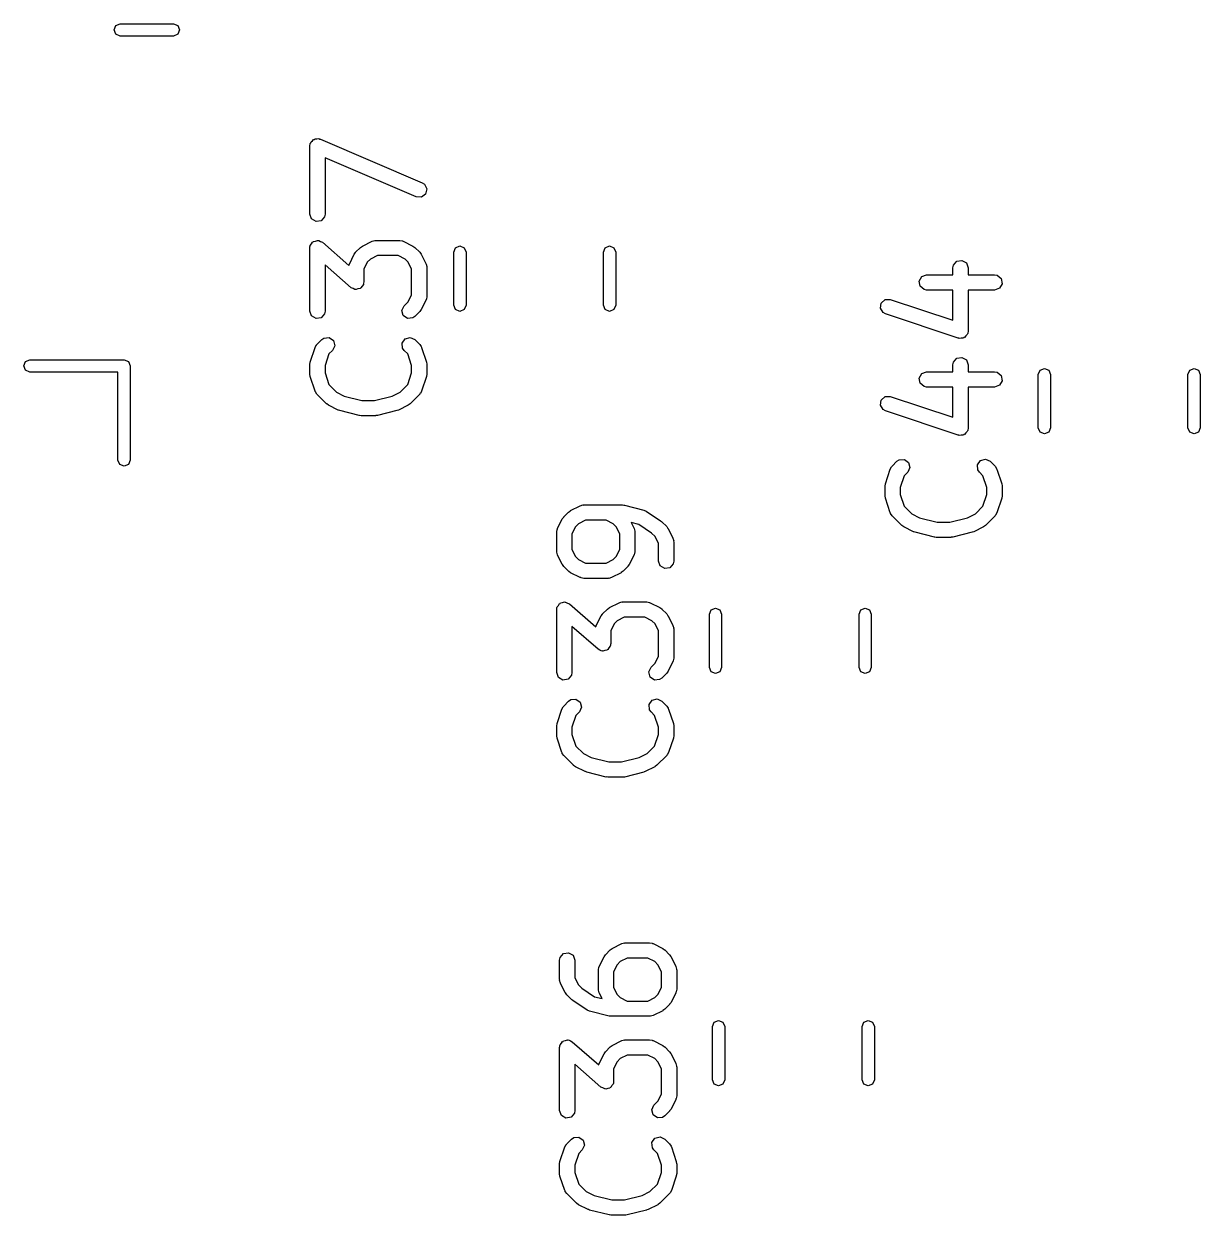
# Model space of a CAD drawing. Extents: x 44 to 148, y -85 to -25.
# Drawn here: x 99.12 to 110.68, y -72.76 to -61.06 of the extents above; entities that cross this region are included whole.
import ezdxf

# ---------------------------------------------------------------- set-up
doc = ezdxf.new("R2010")
doc.units = 0
doc.layers.add('BLACK', color=7, linetype='CONTINUOUS')

msp = doc.modelspace()

# ---------------------------------------------------------------- linework, layer by layer
at = {"layer": 'BLACK', "linetype": 'CONTINUOUS'}
for p, q in [((100.008748, -61.124151), (100.026322, -61.081725)), ((100.026322, -61.166577), (100.008748, -61.124151)), ((100.026322, -61.081725), (100.068748, -61.064151)), ((100.068748, -61.184151), (100.026322, -61.166577)), ((100.068748, -61.064151), (100.591252, -61.064151)), ((100.591252, -61.064151), (100.633678, -61.081725)), ((100.633678, -61.166577), (100.591252, -61.184151)), ((100.633678, -61.081725), (100.651252, -61.124151)), ((100.651252, -61.124151), (100.633678, -61.166577)), ((100.591252, -61.184151), (100.068748, -61.184151)), ((101.940036, -62.233037), (101.94206, -62.22441)), ((101.94206, -62.22441), (101.956071, -62.213927)), ((101.956071, -62.213927), (101.967319, -62.200524)), ((101.967319, -62.200524), (101.976045, -62.198985)), ((101.976045, -62.198985), (101.98314, -62.193678)), ((101.98314, -62.193678), (102.000608, -62.194654)), ((102.000608, -62.194654), (102.017843, -62.191615)), ((102.017843, -62.191615), (102.025517, -62.196045)), ((102.025517, -62.196045), (102.034363, -62.19654)), ((102.034363, -62.19654), (103.034363, -62.625111)), ((101.929819, -62.265476), (101.934342, -62.239824)), ((101.929819, -62.932142), (101.929819, -62.265476)), ((101.934342, -62.239824), (101.940036, -62.233037)), ((102.975275, -62.762983), (102.079819, -62.379216)), ((102.079819, -62.379216), (102.079819, -62.932142)), ((103.034363, -62.625111), (103.056159, -62.639373)), ((103.056159, -62.639373), (103.079291, -62.685165)), ((103.079291, -62.685165), (103.067577, -62.735113)), ((103.026498, -62.765845), (102.975275, -62.762983)), ((103.067577, -62.735113), (103.026498, -62.765845)), ((101.947366, -62.980351), (101.929819, -62.932142)), ((102.079819, -62.932142), (102.075296, -62.957794)), ((101.991795, -63.006003), (101.947366, -62.980351)), ((102.042319, -62.997094), (101.991795, -63.006003)), ((102.075296, -62.957794), (102.042319, -62.997094)), ((101.929819, -63.265476), (101.931777, -63.254367)), ((101.929819, -63.884523), (101.929819, -63.265476)), ((101.931244, -63.250926), (101.932853, -63.248267)), ((101.931777, -63.254367), (101.931244, -63.250926)), ((101.932853, -63.248267), (101.934342, -63.239824)), ((101.934342, -63.239824), (101.947338, -63.224335)), ((101.947338, -63.224335), (101.957809, -63.207037)), ((101.957809, -63.207037), (101.963473, -63.205107)), ((101.963473, -63.205107), (101.967319, -63.200524)), ((101.967319, -63.200524), (101.987231, -63.197012)), ((101.987231, -63.197012), (102.006371, -63.190492)), ((102.006371, -63.190492), (102.011949, -63.192654)), ((102.011949, -63.192654), (102.017843, -63.191615)), ((102.017843, -63.191615), (102.035355, -63.201726)), ((102.035355, -63.201726), (102.054207, -63.209033)), ((102.054207, -63.209033), (102.314196, -63.436523)), ((102.380357, -63.307681), (102.427976, -63.260062)), ((102.427976, -63.260062), (102.446342, -63.247202)), ((102.446342, -63.247202), (102.447468, -63.246013)), ((102.447468, -63.246013), (102.542706, -63.198394)), ((102.542706, -63.198394), (102.567672, -63.190968)), ((102.567672, -63.190968), (102.572033, -63.192009)), ((102.572033, -63.192009), (102.576247, -63.190476)), ((102.576247, -63.190476), (102.814342, -63.190476)), ((102.814342, -63.190476), (102.839994, -63.194999)), ((102.839994, -63.194999), (102.843429, -63.197881)), ((102.843429, -63.197881), (102.847883, -63.198394)), ((102.847883, -63.198394), (102.943121, -63.246013)), ((102.943121, -63.246013), (102.961129, -63.259369)), ((102.961129, -63.259369), (102.962612, -63.260061)), ((102.962612, -63.260061), (103.010232, -63.30768)), ((103.345, -63.304748), (103.362574, -63.262322)), ((103.362574, -63.262322), (103.405, -63.244748)), ((103.405, -63.244748), (103.447426, -63.262322)), ((103.447426, -63.262322), (103.465, -63.304748)), ((104.815, -63.304748), (104.832574, -63.262322)), ((104.832574, -63.262322), (104.875, -63.244748)), ((104.875, -63.244748), (104.917426, -63.262322)), ((104.917426, -63.262322), (104.935, -63.304748)), ((102.318689, -63.422411), (102.366308, -63.327173)), ((102.366308, -63.327173), (102.379666, -63.309162)), ((102.379666, -63.309162), (102.380357, -63.307681)), ((102.525436, -63.374734), (102.495029, -63.405141)), ((102.593952, -63.340476), (102.525436, -63.374734)), ((102.796637, -63.340476), (102.593952, -63.340476)), ((102.865153, -63.374734), (102.796637, -63.340476)), ((102.895561, -63.405141), (102.865153, -63.374734)), ((103.010232, -63.30768), (103.023094, -63.326048)), ((103.023094, -63.326048), (103.024282, -63.327173)), ((103.024282, -63.327173), (103.071901, -63.422411)), ((103.345, -63.827252), (103.345, -63.304748)), ((103.465, -63.304748), (103.465, -63.827252)), ((104.815, -63.827252), (104.815, -63.304748)), ((104.935, -63.304748), (104.935, -63.827252)), ((108.251408, -63.434824), (108.284385, -63.395524)), ((108.284385, -63.395524), (108.334909, -63.386615)), ((108.334909, -63.386615), (108.379338, -63.412267)), ((102.336383, -63.655252), (102.079819, -63.430758)), ((102.079819, -63.430758), (102.079819, -63.884523)), ((102.314196, -63.436523), (102.315294, -63.4303)), ((102.315294, -63.4303), (102.318176, -63.426864)), ((102.318176, -63.426864), (102.318689, -63.422411)), ((102.495029, -63.405141), (102.460771, -63.473657)), ((102.460771, -63.473657), (102.460771, -63.598809)), ((102.929819, -63.473657), (102.895561, -63.405141)), ((102.929819, -63.723961), (102.929819, -63.473657)), ((103.071901, -63.422411), (103.079327, -63.447377)), ((103.079327, -63.447377), (103.078285, -63.451738)), ((103.078285, -63.451738), (103.079819, -63.455952)), ((103.079819, -63.455952), (103.079819, -63.741666)), ((108.246885, -63.460476), (108.251408, -63.434824)), ((108.246885, -63.528333), (108.246885, -63.460476)), ((108.379338, -63.412267), (108.396885, -63.460476)), ((108.396885, -63.460476), (108.396885, -63.528333)), ((102.456248, -63.624461), (102.443251, -63.639949)), ((102.457736, -63.616017), (102.456248, -63.624461)), ((102.459346, -63.613359), (102.457736, -63.616017)), ((102.460771, -63.598809), (102.458812, -63.609917)), ((102.458812, -63.609917), (102.459346, -63.613359)), ((107.914691, -63.590309), (107.940343, -63.54588)), ((107.9236, -63.640833), (107.914691, -63.590309)), ((107.940343, -63.54588), (107.988552, -63.528333)), ((107.988552, -63.528333), (108.246885, -63.528333)), ((108.396885, -63.528333), (108.655219, -63.528333)), ((108.655219, -63.528333), (108.680871, -63.532856)), ((108.680871, -63.532856), (108.720171, -63.565833)), ((108.72908, -63.616357), (108.703428, -63.660786)), ((108.720171, -63.565833), (108.72908, -63.616357)), ((102.355234, -63.662558), (102.336383, -63.655252)), ((102.372747, -63.67267), (102.355234, -63.662558)), ((102.37864, -63.67163), (102.372747, -63.67267)), ((102.384219, -63.673793), (102.37864, -63.67163)), ((102.403358, -63.667272), (102.384219, -63.673793)), ((102.423271, -63.663761), (102.403358, -63.667272)), ((102.427116, -63.659177), (102.423271, -63.663761)), ((102.432781, -63.657248), (102.427116, -63.659177)), ((102.443251, -63.639949), (102.432781, -63.657248)), ((102.895561, -63.792476), (102.929819, -63.723961)), ((103.079819, -63.741666), (103.075296, -63.767318)), ((107.9629, -63.67381), (107.9236, -63.640833)), ((107.988552, -63.678333), (107.9629, -63.67381)), ((108.246885, -63.678333), (107.988552, -63.678333)), ((108.246885, -63.975466), (108.246885, -63.678333)), ((108.655219, -63.678333), (108.396885, -63.678333)), ((108.396885, -63.678333), (108.396885, -64.079523)), ((108.703428, -63.660786), (108.655219, -63.678333)), ((102.834866, -63.877986), (102.856548, -63.831489)), ((102.856548, -63.831489), (102.895561, -63.792476)), ((103.071901, -63.775207), (103.024282, -63.870445)), ((103.072413, -63.770753), (103.071901, -63.775207)), ((103.075296, -63.767318), (103.072413, -63.770753)), ((103.362574, -63.869678), (103.345, -63.827252)), ((103.465, -63.827252), (103.447426, -63.869678)), ((104.832574, -63.869678), (104.815, -63.827252)), ((104.935, -63.827252), (104.917426, -63.869678)), ((107.534123, -63.856464), (107.541648, -63.805715)), ((107.560978, -63.900176), (107.534123, -63.856464)), ((107.541648, -63.805715), (107.580033, -63.771678)), ((107.580033, -63.771678), (107.631317, -63.770277)), ((107.631317, -63.770277), (108.246885, -63.975466)), ((101.947366, -63.932732), (101.929819, -63.884523)), ((101.991795, -63.958384), (101.947366, -63.932732)), ((102.042319, -63.949475), (101.991795, -63.958384)), ((102.075296, -63.910175), (102.042319, -63.949475)), ((102.079819, -63.884523), (102.075296, -63.910175)), ((102.848143, -63.927541), (102.834866, -63.877986)), ((102.890168, -63.956967), (102.848143, -63.927541)), ((102.941275, -63.952497), (102.890168, -63.956967)), ((102.962612, -63.937557), (102.941275, -63.952497)), ((103.010232, -63.889938), (102.962612, -63.937557)), ((103.010922, -63.888456), (103.010232, -63.889938)), ((103.024282, -63.870445), (103.010922, -63.888456)), ((103.405, -63.887252), (103.362574, -63.869678)), ((103.447426, -63.869678), (103.405, -63.887252)), ((104.875, -63.887252), (104.832574, -63.869678)), ((104.917426, -63.869678), (104.875, -63.887252)), ((107.583883, -63.912579), (107.560978, -63.900176)), ((108.298167, -64.150674), (107.583883, -63.912579)), ((108.396885, -64.079523), (108.392362, -64.105175)), ((101.981287, -64.241759), (101.993689, -64.218854)), ((101.993689, -64.218854), (101.99751, -64.216506)), ((101.99751, -64.216506), (101.999405, -64.212443)), ((101.999405, -64.212443), (102.047024, -64.164824)), ((102.047024, -64.164824), (102.068361, -64.149884)), ((102.068361, -64.149884), (102.119468, -64.145413)), ((102.119468, -64.145413), (102.161494, -64.174839)), ((102.161494, -64.174839), (102.174771, -64.224394)), ((102.837135, -64.198446), (102.866561, -64.15642)), ((102.841607, -64.249554), (102.837135, -64.198446)), ((102.866561, -64.15642), (102.916116, -64.143143)), ((102.916116, -64.143143), (102.962612, -64.164823)), ((102.962612, -64.164823), (103.010232, -64.212442)), ((103.010232, -64.212442), (103.025173, -64.233779)), ((108.303896, -64.150517), (108.298167, -64.150674)), ((108.308861, -64.153384), (108.303896, -64.150517)), ((108.329007, -64.149831), (108.308861, -64.153384)), ((108.349451, -64.149273), (108.329007, -64.149831)), ((108.353739, -64.14547), (108.349451, -64.149273)), ((108.359385, -64.144475), (108.353739, -64.14547)), ((108.372534, -64.128804), (108.359385, -64.144475)), ((108.387837, -64.115235), (108.372534, -64.128804)), ((108.388677, -64.109565), (108.387837, -64.115235)), ((108.392362, -64.105175), (108.388677, -64.109565)), ((101.933668, -64.384616), (101.981287, -64.241759)), ((102.11799, -64.305989), (102.079819, -64.420503)), ((102.15309, -64.27089), (102.11799, -64.305989)), ((102.174771, -64.224394), (102.15309, -64.27089)), ((102.856548, -64.270891), (102.841607, -64.249554)), ((102.891648, -64.30599), (102.856548, -64.270891)), ((102.929819, -64.420503), (102.891648, -64.30599)), ((103.025173, -64.233779), (103.025563, -64.238247)), ((103.025563, -64.238247), (103.028351, -64.241759)), ((103.028351, -64.241759), (103.07597, -64.384615)), ((99.121, -64.423151), (99.138574, -64.380725)), ((99.138574, -64.465577), (99.121, -64.423151)), ((99.138574, -64.380725), (99.181, -64.363151)), ((99.181, -64.363151), (100.106, -64.363151)), ((100.106, -64.363151), (100.148426, -64.380725)), ((100.148426, -64.380725), (100.166, -64.423151)), ((100.166, -64.423151), (100.166, -65.348151)), ((101.929819, -64.408333), (101.933712, -64.38625)), ((101.929819, -64.503571), (101.929819, -64.408333)), ((101.933712, -64.38625), (101.933668, -64.384616)), ((102.079819, -64.420503), (102.079819, -64.4914)), ((102.929819, -64.491401), (102.929819, -64.420503)), ((103.07597, -64.384615), (103.079259, -64.406795)), ((103.079259, -64.406795), (103.079819, -64.408333)), ((103.079819, -64.408333), (103.079819, -64.503571)), ((108.246885, -64.412857), (108.251408, -64.387205)), ((108.246885, -64.480714), (108.246885, -64.412857)), ((108.251408, -64.387205), (108.284385, -64.347905)), ((108.284385, -64.347905), (108.334909, -64.338996)), ((108.334909, -64.338996), (108.379338, -64.364648)), ((108.379338, -64.364648), (108.396885, -64.412857)), ((108.396885, -64.412857), (108.396885, -64.480714)), ((109.102974, -64.466322), (109.1454, -64.448748)), ((109.1454, -64.448748), (109.187826, -64.466322)), ((110.572974, -64.466322), (110.6154, -64.448748)), ((110.6154, -64.448748), (110.657826, -64.466322)), ((99.181, -64.483151), (99.138574, -64.465577)), ((100.046, -64.483151), (99.181, -64.483151)), ((100.046, -65.348151), (100.046, -64.483151)), ((101.930379, -64.505109), (101.929819, -64.503571)), ((101.933668, -64.527288), (101.930379, -64.505109)), ((101.981287, -64.670145), (101.933668, -64.527288)), ((102.079819, -64.4914), (102.11799, -64.605914)), ((102.891648, -64.605913), (102.929819, -64.491401)), ((103.07597, -64.527289), (103.028351, -64.670145)), ((103.079819, -64.503571), (103.075925, -64.525653)), ((103.075925, -64.525653), (103.07597, -64.527289)), ((107.914691, -64.54269), (107.940343, -64.498261)), ((107.9236, -64.593214), (107.914691, -64.54269)), ((107.940343, -64.498261), (107.988552, -64.480714)), ((107.988552, -64.480714), (108.246885, -64.480714)), ((108.396885, -64.480714), (108.655219, -64.480714)), ((108.655219, -64.480714), (108.680871, -64.485237)), ((108.680871, -64.485237), (108.720171, -64.518214)), ((108.72908, -64.568738), (108.703428, -64.613167)), ((108.720171, -64.518214), (108.72908, -64.568738)), ((109.0854, -64.508748), (109.102974, -64.466322)), ((109.0854, -65.031252), (109.0854, -64.508748)), ((109.187826, -64.466322), (109.2054, -64.508748)), ((109.2054, -64.508748), (109.2054, -65.031252)), ((110.5554, -64.508748), (110.572974, -64.466322)), ((110.5554, -65.031252), (110.5554, -64.508748)), ((110.657826, -64.466322), (110.6754, -64.508748)), ((110.6754, -64.508748), (110.6754, -65.031252)), ((101.984074, -64.673657), (101.981287, -64.670145)), ((101.984465, -64.678124), (101.984074, -64.673657)), ((101.999405, -64.699461), (101.984465, -64.678124)), ((102.11799, -64.605914), (102.192103, -64.680027)), ((102.192103, -64.680027), (102.26909, -64.71852)), ((102.740547, -64.71852), (102.817534, -64.680026)), ((102.817534, -64.680026), (102.891648, -64.605913)), ((103.028351, -64.670145), (103.015948, -64.69305)), ((107.9629, -64.626191), (107.9236, -64.593214)), ((107.988552, -64.630714), (107.9629, -64.626191)), ((108.246885, -64.630714), (107.988552, -64.630714)), ((108.246885, -64.927847), (108.246885, -64.630714)), ((108.655219, -64.630714), (108.396885, -64.630714)), ((108.396885, -64.630714), (108.396885, -65.031904)), ((108.703428, -64.613167), (108.655219, -64.630714)), ((102.094643, -64.794699), (101.999405, -64.699461)), ((102.096124, -64.795389), (102.094643, -64.794699)), ((102.114135, -64.808748), (102.096124, -64.795389)), ((102.26909, -64.71852), (102.442624, -64.761904)), ((102.442624, -64.761904), (102.567013, -64.761904)), ((102.567013, -64.761904), (102.740547, -64.71852)), ((102.914994, -64.794699), (102.896625, -64.807561)), ((103.010233, -64.699461), (102.914994, -64.794699)), ((103.012128, -64.695396), (103.010233, -64.699461)), ((103.015948, -64.69305), (103.012128, -64.695396)), ((107.534123, -64.808845), (107.541648, -64.758096)), ((107.541648, -64.758096), (107.580033, -64.724059)), ((107.580033, -64.724059), (107.631317, -64.722658)), ((107.631317, -64.722658), (108.246885, -64.927847)), ((102.209373, -64.856367), (102.114135, -64.808748)), ((102.212901, -64.856773), (102.209373, -64.856367)), ((102.224724, -64.862046), (102.212901, -64.856773)), ((102.4152, -64.909665), (102.224724, -64.862046)), ((102.418648, -64.909304), (102.4152, -64.909665)), ((102.43339, -64.911904), (102.418648, -64.909304)), ((102.576247, -64.911904), (102.43339, -64.911904)), ((102.579504, -64.910718), (102.576247, -64.911904)), ((102.594437, -64.909665), (102.579504, -64.910718)), ((102.784913, -64.862046), (102.594437, -64.909665)), ((102.787857, -64.860057), (102.784913, -64.862046)), ((102.800264, -64.856367), (102.787857, -64.860057)), ((102.895502, -64.808748), (102.800264, -64.856367)), ((102.896625, -64.807561), (102.895502, -64.808748)), ((107.560978, -64.852557), (107.534123, -64.808845)), ((107.583883, -64.86496), (107.560978, -64.852557)), ((108.298167, -65.103055), (107.583883, -64.86496)), ((108.396885, -65.031904), (108.392362, -65.057556)), ((109.102974, -65.073678), (109.0854, -65.031252)), ((109.2054, -65.031252), (109.187826, -65.073678)), ((110.572974, -65.073678), (110.5554, -65.031252)), ((110.6754, -65.031252), (110.657826, -65.073678)), ((108.303896, -65.102898), (108.298167, -65.103055)), ((108.308861, -65.105765), (108.303896, -65.102898)), ((108.329007, -65.102212), (108.308861, -65.105765)), ((108.349451, -65.101654), (108.329007, -65.102212)), ((108.353739, -65.097851), (108.349451, -65.101654)), ((108.359385, -65.096856), (108.353739, -65.097851)), ((108.372534, -65.081185), (108.359385, -65.096856)), ((108.387837, -65.067616), (108.372534, -65.081185)), ((108.388677, -65.061946), (108.387837, -65.067616)), ((108.392362, -65.057556), (108.388677, -65.061946)), ((109.1454, -65.091252), (109.102974, -65.073678)), ((109.187826, -65.073678), (109.1454, -65.091252)), ((110.6154, -65.091252), (110.572974, -65.073678)), ((110.657826, -65.073678), (110.6154, -65.091252)), ((100.063574, -65.390577), (100.046, -65.348151)), ((100.166, -65.348151), (100.148426, -65.390577)), ((107.649805, -65.407443), (107.697424, -65.359824)), ((107.697424, -65.359824), (107.718761, -65.344884)), ((107.718761, -65.344884), (107.769868, -65.340413)), ((107.769868, -65.340413), (107.811894, -65.369839)), ((107.811894, -65.369839), (107.825171, -65.419394)), ((108.487535, -65.393446), (108.516961, -65.35142)), ((108.516961, -65.35142), (108.566516, -65.338143)), ((108.566516, -65.338143), (108.613012, -65.359823)), ((108.613012, -65.359823), (108.660632, -65.407442)), ((100.106, -65.408151), (100.063574, -65.390577)), ((100.148426, -65.390577), (100.106, -65.408151)), ((107.584068, -65.579616), (107.631687, -65.436759)), ((107.631687, -65.436759), (107.644089, -65.413854)), ((107.644089, -65.413854), (107.64791, -65.411506)), ((107.64791, -65.411506), (107.649805, -65.407443)), ((107.76839, -65.500989), (107.730219, -65.615503)), ((107.80349, -65.46589), (107.76839, -65.500989)), ((107.825171, -65.419394), (107.80349, -65.46589)), ((108.492007, -65.444554), (108.487535, -65.393446)), ((108.506948, -65.465891), (108.492007, -65.444554)), ((108.542048, -65.50099), (108.506948, -65.465891)), ((108.580219, -65.615503), (108.542048, -65.50099)), ((108.660632, -65.407442), (108.675573, -65.428779)), ((108.675573, -65.428779), (108.675963, -65.433247)), ((108.675963, -65.433247), (108.678751, -65.436759)), ((108.678751, -65.436759), (108.72637, -65.579615)), ((107.580219, -65.603333), (107.584112, -65.58125)), ((107.580219, -65.698571), (107.580219, -65.603333)), ((107.584112, -65.58125), (107.584068, -65.579616)), ((107.730219, -65.615503), (107.730219, -65.6864)), ((108.580219, -65.686401), (108.580219, -65.615503)), ((108.72637, -65.579615), (108.729659, -65.601795)), ((108.729659, -65.601795), (108.730219, -65.603333)), ((108.730219, -65.603333), (108.730219, -65.698571)), ((107.580779, -65.700109), (107.580219, -65.698571)), ((107.584068, -65.722288), (107.580779, -65.700109)), ((107.631687, -65.865145), (107.584068, -65.722288)), ((107.730219, -65.6864), (107.76839, -65.800914)), ((108.542048, -65.800913), (108.580219, -65.686401)), ((108.72637, -65.722289), (108.678751, -65.865145)), ((108.730219, -65.698571), (108.726325, -65.720653)), ((108.726325, -65.720653), (108.72637, -65.722289)), ((104.472024, -65.857681), (104.49039, -65.844821)), ((104.49039, -65.844821), (104.491516, -65.843632)), ((104.491516, -65.843632), (104.586754, -65.796013)), ((104.586754, -65.796013), (104.61172, -65.788587)), ((104.61172, -65.788587), (104.616081, -65.789628)), ((104.616081, -65.789628), (104.620295, -65.788095)), ((104.620295, -65.788095), (105.001247, -65.788095)), ((105.001247, -65.788095), (105.015988, -65.790694)), ((105.015988, -65.790694), (105.019437, -65.790334)), ((105.019437, -65.790334), (105.209913, -65.837953)), ((105.209913, -65.837953), (105.232904, -65.848207)), ((105.232904, -65.848207), (105.233326, -65.84831)), ((105.233326, -65.84831), (105.376183, -65.943548)), ((107.76839, -65.800914), (107.842503, -65.875027)), ((108.467934, -65.875026), (108.542048, -65.800913)), ((104.362737, -66.02003), (104.410356, -65.924792)), ((104.410356, -65.924792), (104.423714, -65.906781)), ((104.423714, -65.906781), (104.424405, -65.9053)), ((104.424405, -65.9053), (104.472024, -65.857681)), ((104.569484, -65.972353), (104.539077, -66.00276)), ((104.638, -65.938095), (104.569484, -65.972353)), ((104.840685, -65.938095), (104.638, -65.938095)), ((104.909201, -65.972353), (104.840685, -65.938095)), ((104.939608, -66.00276), (104.909201, -65.972353)), ((105.160929, -65.980324), (105.086833, -65.9618)), ((105.086833, -65.9618), (105.115948, -66.02003)), ((105.376183, -65.943548), (105.384446, -65.951441)), ((105.384446, -65.951441), (105.387612, -65.952918)), ((105.387612, -65.952918), (105.435232, -66.000537)), ((107.634474, -65.868657), (107.631687, -65.865145)), ((107.634865, -65.873124), (107.634474, -65.868657)), ((107.649805, -65.894461), (107.634865, -65.873124)), ((107.745043, -65.989699), (107.649805, -65.894461)), ((107.842503, -65.875027), (107.91949, -65.91352)), ((107.91949, -65.91352), (108.093024, -65.956904)), ((108.093024, -65.956904), (108.217413, -65.956904)), ((108.217413, -65.956904), (108.390947, -65.91352)), ((108.390947, -65.91352), (108.467934, -65.875026)), ((108.660633, -65.894461), (108.565394, -65.989699)), ((108.662528, -65.890396), (108.660633, -65.894461)), ((108.666348, -65.88805), (108.662528, -65.890396)), ((108.678751, -65.865145), (108.666348, -65.88805)), ((104.354819, -66.053571), (104.359342, -66.027919)), ((104.354819, -66.244047), (104.354819, -66.053571)), ((104.359342, -66.027919), (104.362224, -66.024483)), ((104.362224, -66.024483), (104.362737, -66.02003)), ((104.539077, -66.00276), (104.504819, -66.071276)), ((104.504819, -66.071276), (104.504819, -66.226342)), ((104.973866, -66.071276), (104.939608, -66.00276)), ((104.973866, -66.226342), (104.973866, -66.071276)), ((105.115948, -66.02003), (105.123374, -66.044996)), ((105.123374, -66.044996), (105.122332, -66.049357)), ((105.122332, -66.049357), (105.123866, -66.053571)), ((105.123866, -66.053571), (105.123866, -66.244047)), ((105.286798, -66.064236), (105.160929, -65.980324)), ((105.320561, -66.097998), (105.286798, -66.064236)), ((105.435232, -66.000537), (105.448094, -66.018905)), ((105.448094, -66.018905), (105.449282, -66.02003)), ((105.449282, -66.02003), (105.496901, -66.115268)), ((107.746524, -65.990389), (107.745043, -65.989699)), ((107.764535, -66.003748), (107.746524, -65.990389)), ((107.859773, -66.051367), (107.764535, -66.003748)), ((107.863301, -66.051773), (107.859773, -66.051367)), ((107.875124, -66.057046), (107.863301, -66.051773)), ((108.0656, -66.104665), (107.875124, -66.057046)), ((108.435313, -66.057046), (108.244837, -66.104665)), ((108.438257, -66.055057), (108.435313, -66.057046)), ((108.450664, -66.051367), (108.438257, -66.055057)), ((108.545902, -66.003748), (108.450664, -66.051367)), ((108.547025, -66.002561), (108.545902, -66.003748)), ((108.565394, -65.989699), (108.547025, -66.002561)), ((105.354819, -66.166514), (105.320561, -66.097998)), ((105.354819, -66.339285), (105.354819, -66.166514)), ((105.496901, -66.115268), (105.504327, -66.140234)), ((105.504327, -66.140234), (105.503285, -66.144595)), ((105.503285, -66.144595), (105.504819, -66.148809)), ((105.504819, -66.148809), (105.504819, -66.339285)), ((108.069048, -66.104304), (108.0656, -66.104665)), ((108.08379, -66.106904), (108.069048, -66.104304)), ((108.226647, -66.106904), (108.08379, -66.106904)), ((108.229904, -66.105718), (108.226647, -66.106904)), ((108.244837, -66.104665), (108.229904, -66.105718)), ((104.356352, -66.24826), (104.354819, -66.244047)), ((104.355311, -66.252621), (104.356352, -66.24826)), ((104.362737, -66.277588), (104.355311, -66.252621)), ((104.410356, -66.372826), (104.362737, -66.277588)), ((104.504819, -66.226342), (104.539077, -66.294858)), ((104.539077, -66.294858), (104.569484, -66.325265)), ((104.909201, -66.325265), (104.939608, -66.294858)), ((104.939608, -66.294858), (104.973866, -66.226342)), ((105.115948, -66.277588), (105.068329, -66.372826)), ((105.11646, -66.273134), (105.115948, -66.277588)), ((105.119343, -66.269699), (105.11646, -66.273134)), ((105.123866, -66.244047), (105.119343, -66.269699)), ((104.411545, -66.373951), (104.410356, -66.372826)), ((104.424405, -66.392318), (104.411545, -66.373951)), ((104.472024, -66.439937), (104.424405, -66.392318)), ((104.473505, -66.440628), (104.472024, -66.439937)), ((104.491516, -66.453986), (104.473505, -66.440628)), ((104.569484, -66.325265), (104.638, -66.359523)), ((104.638, -66.359523), (104.840685, -66.359523)), ((104.840685, -66.359523), (104.909201, -66.325265)), ((105.006661, -66.439937), (104.988294, -66.452796)), ((105.05428, -66.392318), (105.006661, -66.439937)), ((105.054971, -66.390836), (105.05428, -66.392318)), ((105.068329, -66.372826), (105.054971, -66.390836)), ((105.372366, -66.387494), (105.354819, -66.339285)), ((105.416795, -66.413146), (105.372366, -66.387494)), ((105.467319, -66.404237), (105.416795, -66.413146)), ((105.500296, -66.364937), (105.467319, -66.404237)), ((105.504819, -66.339285), (105.500296, -66.364937)), ((104.586754, -66.501605), (104.491516, -66.453986)), ((104.591207, -66.502117), (104.586754, -66.501605)), ((104.594643, -66.505), (104.591207, -66.502117)), ((104.620295, -66.509523), (104.594643, -66.505)), ((104.85839, -66.509523), (104.620295, -66.509523)), ((104.862603, -66.507989), (104.85839, -66.509523)), ((104.866964, -66.509031), (104.862603, -66.507989)), ((104.891931, -66.501605), (104.866964, -66.509031)), ((104.987169, -66.453986), (104.891931, -66.501605)), ((104.988294, -66.452796), (104.987169, -66.453986)), ((104.357853, -66.798267), (104.359342, -66.789824)), ((104.359342, -66.789824), (104.372338, -66.774335)), ((104.372338, -66.774335), (104.382809, -66.757037)), ((104.382809, -66.757037), (104.388473, -66.755107)), ((104.388473, -66.755107), (104.392319, -66.750524)), ((104.392319, -66.750524), (104.412231, -66.747012)), ((104.412231, -66.747012), (104.431371, -66.740492)), ((104.431371, -66.740492), (104.436949, -66.742654)), ((104.436949, -66.742654), (104.442843, -66.741615)), ((104.442843, -66.741615), (104.460355, -66.751726)), ((104.460355, -66.751726), (104.479207, -66.759033)), ((104.479207, -66.759033), (104.739196, -66.986523)), ((104.872468, -66.796013), (104.967706, -66.748394)), ((104.967706, -66.748394), (104.992672, -66.740968)), ((104.992672, -66.740968), (104.997033, -66.742009)), ((104.997033, -66.742009), (105.001247, -66.740476)), ((105.001247, -66.740476), (105.239342, -66.740476)), ((105.239342, -66.740476), (105.264994, -66.744999)), ((105.264994, -66.744999), (105.268429, -66.747881)), ((105.268429, -66.747881), (105.272883, -66.748394)), ((105.272883, -66.748394), (105.368121, -66.796013)), ((104.354819, -66.815476), (104.356777, -66.804367)), ((104.354819, -67.434523), (104.354819, -66.815476)), ((104.356244, -66.800926), (104.357853, -66.798267)), ((104.356777, -66.804367), (104.356244, -66.800926)), ((104.743689, -66.972411), (104.791308, -66.877173)), ((104.791308, -66.877173), (104.804666, -66.859162)), ((104.804666, -66.859162), (104.805357, -66.857681)), ((104.805357, -66.857681), (104.852976, -66.810062)), ((104.852976, -66.810062), (104.871342, -66.797202)), ((104.871342, -66.797202), (104.872468, -66.796013)), ((105.018952, -66.890476), (104.950436, -66.924734)), ((105.221637, -66.890476), (105.018952, -66.890476)), ((105.290153, -66.924734), (105.221637, -66.890476)), ((105.368121, -66.796013), (105.386129, -66.809369)), ((105.386129, -66.809369), (105.387612, -66.810061)), ((105.387612, -66.810061), (105.435232, -66.85768)), ((105.435232, -66.85768), (105.448094, -66.876048)), ((105.448094, -66.876048), (105.449282, -66.877173)), ((105.449282, -66.877173), (105.496901, -66.972411)), ((105.855, -66.860748), (105.872574, -66.818322)), ((105.855, -67.383252), (105.855, -66.860748)), ((105.872574, -66.818322), (105.915, -66.800748)), ((105.915, -66.800748), (105.957426, -66.818322)), ((105.957426, -66.818322), (105.975, -66.860748)), ((105.975, -66.860748), (105.975, -67.383252)), ((107.325, -66.860748), (107.342574, -66.818322)), ((107.325, -67.383252), (107.325, -66.860748)), ((107.342574, -66.818322), (107.385, -66.800748)), ((107.385, -66.800748), (107.427426, -66.818322)), ((107.427426, -66.818322), (107.445, -66.860748)), ((107.445, -66.860748), (107.445, -67.383252)), ((104.761383, -67.205252), (104.504819, -66.980758)), ((104.504819, -66.980758), (104.504819, -67.434523)), ((104.739196, -66.986523), (104.740294, -66.9803)), ((104.740294, -66.9803), (104.743176, -66.976864)), ((104.743176, -66.976864), (104.743689, -66.972411)), ((104.920029, -66.955141), (104.885771, -67.023657)), ((104.885771, -67.023657), (104.885771, -67.148809)), ((104.950436, -66.924734), (104.920029, -66.955141)), ((105.320561, -66.955141), (105.290153, -66.924734)), ((105.354819, -67.023657), (105.320561, -66.955141)), ((105.354819, -67.273961), (105.354819, -67.023657)), ((105.496901, -66.972411), (105.504327, -66.997377)), ((105.504327, -66.997377), (105.503285, -67.001738)), ((105.503285, -67.001738), (105.504819, -67.005952)), ((105.504819, -67.005952), (105.504819, -67.291666)), ((104.780234, -67.212558), (104.761383, -67.205252)), ((104.797747, -67.22267), (104.780234, -67.212558)), ((104.80364, -67.22163), (104.797747, -67.22267)), ((104.809219, -67.223793), (104.80364, -67.22163)), ((104.828358, -67.217272), (104.809219, -67.223793)), ((104.848271, -67.213761), (104.828358, -67.217272)), ((104.852116, -67.209177), (104.848271, -67.213761)), ((104.857781, -67.207248), (104.852116, -67.209177)), ((104.868251, -67.189949), (104.857781, -67.207248)), ((104.881248, -67.174461), (104.868251, -67.189949)), ((104.882736, -67.166017), (104.881248, -67.174461)), ((104.884346, -67.163359), (104.882736, -67.166017)), ((104.885771, -67.148809), (104.883812, -67.159917)), ((104.883812, -67.159917), (104.884346, -67.163359)), ((105.281548, -67.381489), (105.320561, -67.342476)), ((105.320561, -67.342476), (105.354819, -67.273961)), ((105.496901, -67.325207), (105.449282, -67.420445)), ((105.497413, -67.320753), (105.496901, -67.325207)), ((105.500296, -67.317318), (105.497413, -67.320753)), ((105.504819, -67.291666), (105.500296, -67.317318)), ((104.372366, -67.482732), (104.354819, -67.434523)), ((104.416795, -67.508384), (104.372366, -67.482732)), ((104.500296, -67.460175), (104.467319, -67.499475)), ((104.504819, -67.434523), (104.500296, -67.460175)), ((105.259866, -67.427986), (105.281548, -67.381489)), ((105.273143, -67.477541), (105.259866, -67.427986)), ((105.315168, -67.506967), (105.273143, -67.477541)), ((105.387612, -67.487557), (105.366275, -67.502497)), ((105.435232, -67.439938), (105.387612, -67.487557)), ((105.435922, -67.438456), (105.435232, -67.439938)), ((105.449282, -67.420445), (105.435922, -67.438456)), ((105.872574, -67.425678), (105.855, -67.383252)), ((105.915, -67.443252), (105.872574, -67.425678)), ((105.957426, -67.425678), (105.915, -67.443252)), ((105.975, -67.383252), (105.957426, -67.425678)), ((107.342574, -67.425678), (107.325, -67.383252)), ((107.385, -67.443252), (107.342574, -67.425678)), ((107.427426, -67.425678), (107.385, -67.443252)), ((107.445, -67.383252), (107.427426, -67.425678)), ((104.467319, -67.499475), (104.416795, -67.508384)), ((105.366275, -67.502497), (105.315168, -67.506967)), ((104.424405, -67.762443), (104.472024, -67.714824)), ((104.472024, -67.714824), (104.493361, -67.699884)), ((104.493361, -67.699884), (104.544468, -67.695413)), ((104.544468, -67.695413), (104.586494, -67.724839)), ((104.586494, -67.724839), (104.599771, -67.774394)), ((105.262135, -67.748446), (105.291561, -67.70642)), ((105.291561, -67.70642), (105.341116, -67.693143)), ((105.341116, -67.693143), (105.387612, -67.714823)), ((105.387612, -67.714823), (105.435232, -67.762442)), ((104.358668, -67.934616), (104.406287, -67.791759)), ((104.406287, -67.791759), (104.418689, -67.768854)), ((104.418689, -67.768854), (104.42251, -67.766506)), ((104.42251, -67.766506), (104.424405, -67.762443)), ((104.57809, -67.82089), (104.54299, -67.855989)), ((104.599771, -67.774394), (104.57809, -67.82089)), ((105.266607, -67.799554), (105.262135, -67.748446)), ((105.281548, -67.820891), (105.266607, -67.799554)), ((105.316648, -67.85599), (105.281548, -67.820891)), ((105.435232, -67.762442), (105.450173, -67.783779)), ((105.450173, -67.783779), (105.450563, -67.788247)), ((105.450563, -67.788247), (105.453351, -67.791759)), ((105.453351, -67.791759), (105.50097, -67.934615)), ((104.354819, -67.958333), (104.358712, -67.93625)), ((104.354819, -68.053571), (104.354819, -67.958333)), ((104.358712, -67.93625), (104.358668, -67.934616)), ((104.54299, -67.855989), (104.504819, -67.970503)), ((105.354819, -67.970503), (105.316648, -67.85599)), ((105.50097, -67.934615), (105.504259, -67.956795)), ((105.504259, -67.956795), (105.504819, -67.958333)), ((105.504819, -67.958333), (105.504819, -68.053571)), ((104.355379, -68.055109), (104.354819, -68.053571)), ((104.358668, -68.077288), (104.355379, -68.055109)), ((104.406287, -68.220145), (104.358668, -68.077288)), ((104.504819, -67.970503), (104.504819, -68.0414)), ((104.504819, -68.0414), (104.54299, -68.155914)), ((105.316648, -68.155913), (105.354819, -68.041401)), ((105.354819, -68.041401), (105.354819, -67.970503)), ((105.50097, -68.077289), (105.453351, -68.220145)), ((105.504819, -68.053571), (105.500925, -68.075653)), ((105.500925, -68.075653), (105.50097, -68.077289)), ((104.54299, -68.155914), (104.617103, -68.230027)), ((105.242534, -68.230026), (105.316648, -68.155913)), ((104.409074, -68.223657), (104.406287, -68.220145)), ((104.409465, -68.228124), (104.409074, -68.223657)), ((104.424405, -68.249461), (104.409465, -68.228124)), ((104.519643, -68.344699), (104.424405, -68.249461)), ((104.617103, -68.230027), (104.69409, -68.26852)), ((104.69409, -68.26852), (104.867624, -68.311904)), ((104.867624, -68.311904), (104.992013, -68.311904)), ((104.992013, -68.311904), (105.165547, -68.26852)), ((105.165547, -68.26852), (105.242534, -68.230026)), ((105.435233, -68.249461), (105.339994, -68.344699)), ((105.437128, -68.245396), (105.435233, -68.249461)), ((105.440948, -68.24305), (105.437128, -68.245396)), ((105.453351, -68.220145), (105.440948, -68.24305)), ((104.521124, -68.345389), (104.519643, -68.344699)), ((104.539135, -68.358748), (104.521124, -68.345389)), ((104.634373, -68.406367), (104.539135, -68.358748)), ((104.637901, -68.406773), (104.634373, -68.406367)), ((104.649724, -68.412046), (104.637901, -68.406773)), ((104.8402, -68.459665), (104.649724, -68.412046)), ((105.209913, -68.412046), (105.019437, -68.459665)), ((105.212857, -68.410057), (105.209913, -68.412046)), ((105.225264, -68.406367), (105.212857, -68.410057)), ((105.320502, -68.358748), (105.225264, -68.406367)), ((105.321625, -68.357561), (105.320502, -68.358748)), ((105.339994, -68.344699), (105.321625, -68.357561)), ((104.843648, -68.459304), (104.8402, -68.459665)), ((104.85839, -68.461904), (104.843648, -68.459304)), ((105.001247, -68.461904), (104.85839, -68.461904)), ((105.004504, -68.460718), (105.001247, -68.461904)), ((105.019437, -68.459665), (105.004504, -68.460718)), ((104.420919, -70.193181), (104.471443, -70.184272)), ((104.471443, -70.184272), (104.515872, -70.209924)), ((104.833957, -70.2051), (104.881576, -70.157481)), ((104.881576, -70.157481), (104.899942, -70.144621)), ((104.899942, -70.144621), (104.901068, -70.143432)), ((104.901068, -70.143432), (104.996306, -70.095813)), ((104.996306, -70.095813), (105.021272, -70.088387)), ((105.021272, -70.088387), (105.025633, -70.089428)), ((105.025633, -70.089428), (105.029847, -70.087895)), ((105.029847, -70.087895), (105.267942, -70.087895)), ((105.267942, -70.087895), (105.293594, -70.092418)), ((105.293594, -70.092418), (105.297029, -70.0953)), ((105.297029, -70.0953), (105.301483, -70.095813)), ((105.301483, -70.095813), (105.396721, -70.143432)), ((105.396721, -70.143432), (105.414729, -70.156788)), ((105.414729, -70.156788), (105.416212, -70.15748)), ((105.416212, -70.15748), (105.463832, -70.205099)), ((104.383419, -70.258133), (104.387942, -70.232481)), ((104.383419, -70.448609), (104.383419, -70.258133)), ((104.387942, -70.232481), (104.420919, -70.193181)), ((104.515872, -70.209924), (104.533419, -70.258133)), ((104.533419, -70.258133), (104.533419, -70.430904)), ((104.772289, -70.31983), (104.819908, -70.224592)), ((104.819908, -70.224592), (104.833266, -70.206581)), ((104.833266, -70.206581), (104.833957, -70.2051)), ((104.979036, -70.272153), (104.948629, -70.30256)), ((105.047552, -70.237895), (104.979036, -70.272153)), ((105.250237, -70.237895), (105.047552, -70.237895)), ((105.318753, -70.272153), (105.250237, -70.237895)), ((105.349161, -70.30256), (105.318753, -70.272153)), ((105.463832, -70.205099), (105.476694, -70.223467)), ((105.476694, -70.223467), (105.477882, -70.224592)), ((105.477882, -70.224592), (105.525501, -70.31983)), ((104.764371, -70.353371), (104.768894, -70.327719)), ((104.764371, -70.543847), (104.764371, -70.353371)), ((104.768894, -70.327719), (104.771776, -70.324283)), ((104.771776, -70.324283), (104.772289, -70.31983)), ((104.948629, -70.30256), (104.914371, -70.371076)), ((104.914371, -70.371076), (104.914371, -70.526142)), ((105.383419, -70.371076), (105.349161, -70.30256)), ((105.383419, -70.526142), (105.383419, -70.371076)), ((105.525501, -70.31983), (105.532927, -70.344796)), ((105.532927, -70.344796), (105.531885, -70.349157)), ((105.531885, -70.349157), (105.533419, -70.353371)), ((105.533419, -70.353371), (105.533419, -70.543847)), ((104.384952, -70.452822), (104.383419, -70.448609)), ((104.383911, -70.457183), (104.384952, -70.452822)), ((104.391337, -70.48215), (104.383911, -70.457183)), ((104.438956, -70.577388), (104.391337, -70.48215)), ((104.533419, -70.430904), (104.567677, -70.49942)), ((104.567677, -70.49942), (104.601437, -70.53318)), ((104.601437, -70.53318), (104.727308, -70.617094)), ((104.914371, -70.526142), (104.948629, -70.594658)), ((105.349161, -70.594657), (105.383419, -70.526142)), ((104.440145, -70.578513), (104.438956, -70.577388)), ((104.453005, -70.59688), (104.440145, -70.578513)), ((104.500624, -70.644499), (104.453005, -70.59688)), ((104.50379, -70.645975), (104.500624, -70.644499)), ((104.512054, -70.65387), (104.50379, -70.645975)), ((104.727308, -70.617094), (104.801404, -70.635618)), ((104.765904, -70.54806), (104.764371, -70.543847)), ((104.764863, -70.552421), (104.765904, -70.54806)), ((104.772289, -70.577388), (104.764863, -70.552421)), ((104.801404, -70.635618), (104.772289, -70.577388)), ((104.948629, -70.594658), (104.979036, -70.625065)), ((104.979036, -70.625065), (105.047552, -70.659323)), ((105.250237, -70.659323), (105.318753, -70.625064)), ((105.318753, -70.625064), (105.349161, -70.594657)), ((105.525501, -70.577388), (105.477882, -70.672626)), ((105.526013, -70.572934), (105.525501, -70.577388)), ((105.528896, -70.569499), (105.526013, -70.572934)), ((105.533419, -70.543847), (105.528896, -70.569499)), ((104.654912, -70.749108), (104.512054, -70.65387)), ((104.655331, -70.74921), (104.654912, -70.749108)), ((104.678324, -70.759465), (104.655331, -70.74921)), ((104.8688, -70.807084), (104.678324, -70.759465)), ((105.047552, -70.659323), (105.250237, -70.659323)), ((105.396721, -70.753786), (105.301483, -70.801405)), ((105.397846, -70.752597), (105.396721, -70.753786)), ((105.416212, -70.739738), (105.397846, -70.752597)), ((105.463832, -70.692119), (105.416212, -70.739738)), ((105.464522, -70.690637), (105.463832, -70.692119)), ((105.477882, -70.672626), (105.464522, -70.690637)), ((104.872248, -70.806723), (104.8688, -70.807084)), ((104.88699, -70.809323), (104.872248, -70.806723)), ((105.267942, -70.809323), (104.88699, -70.809323)), ((105.272155, -70.807789), (105.267942, -70.809323)), ((105.276516, -70.808831), (105.272155, -70.807789)), ((105.301483, -70.801405), (105.276516, -70.808831)), ((105.885, -70.909548), (105.902574, -70.867122)), ((105.902574, -70.867122), (105.945, -70.849548)), ((105.945, -70.849548), (105.987426, -70.867122)), ((105.987426, -70.867122), (106.005, -70.909548)), ((107.355, -70.909548), (107.372574, -70.867122)), ((107.372574, -70.867122), (107.415, -70.849548)), ((107.415, -70.849548), (107.457426, -70.867122)), ((107.457426, -70.867122), (107.475, -70.909548)), ((105.885, -71.432052), (105.885, -70.909548)), ((106.005, -70.909548), (106.005, -71.432052)), ((107.355, -71.432052), (107.355, -70.909548)), ((107.475, -70.909548), (107.475, -71.432052)), ((104.383419, -71.115276), (104.385377, -71.104167)), ((104.383419, -71.734323), (104.383419, -71.115276)), ((104.384844, -71.100726), (104.386453, -71.098067)), ((104.385377, -71.104167), (104.384844, -71.100726)), ((104.386453, -71.098067), (104.387942, -71.089624)), ((104.387942, -71.089624), (104.400938, -71.074135)), ((104.400938, -71.074135), (104.411409, -71.056837)), ((104.411409, -71.056837), (104.417073, -71.054907)), ((104.417073, -71.054907), (104.420919, -71.050324)), ((104.420919, -71.050324), (104.440831, -71.046812)), ((104.440831, -71.046812), (104.459971, -71.040292)), ((104.459971, -71.040292), (104.465549, -71.042454)), ((104.465549, -71.042454), (104.471443, -71.041415)), ((104.471443, -71.041415), (104.488955, -71.051526)), ((104.488955, -71.051526), (104.507807, -71.058833)), ((104.507807, -71.058833), (104.767796, -71.286323)), ((104.833957, -71.157481), (104.881576, -71.109862)), ((104.881576, -71.109862), (104.899942, -71.097002)), ((104.899942, -71.097002), (104.901068, -71.095813)), ((104.901068, -71.095813), (104.996306, -71.048194)), ((104.996306, -71.048194), (105.021272, -71.040768)), ((105.021272, -71.040768), (105.025633, -71.041809)), ((105.025633, -71.041809), (105.029847, -71.040276)), ((105.029847, -71.040276), (105.267942, -71.040276)), ((105.267942, -71.040276), (105.293594, -71.044799)), ((105.293594, -71.044799), (105.297029, -71.047681)), ((105.297029, -71.047681), (105.301483, -71.048194)), ((105.301483, -71.048194), (105.396721, -71.095813)), ((105.396721, -71.095813), (105.414729, -71.109169)), ((105.414729, -71.109169), (105.416212, -71.109861)), ((105.416212, -71.109861), (105.463832, -71.15748)), ((104.772289, -71.272211), (104.819908, -71.176973)), ((104.819908, -71.176973), (104.833266, -71.158962)), ((104.833266, -71.158962), (104.833957, -71.157481)), ((104.979036, -71.224534), (104.948629, -71.254941)), ((105.047552, -71.190276), (104.979036, -71.224534)), ((105.250237, -71.190276), (105.047552, -71.190276)), ((105.318753, -71.224534), (105.250237, -71.190276)), ((105.349161, -71.254941), (105.318753, -71.224534)), ((105.463832, -71.15748), (105.476694, -71.175848)), ((105.476694, -71.175848), (105.477882, -71.176973)), ((105.477882, -71.176973), (105.525501, -71.272211)), ((104.789983, -71.505052), (104.533419, -71.280558)), ((104.533419, -71.280558), (104.533419, -71.734323)), ((104.767796, -71.286323), (104.768894, -71.2801)), ((104.768894, -71.2801), (104.771776, -71.276664)), ((104.771776, -71.276664), (104.772289, -71.272211)), ((104.948629, -71.254941), (104.914371, -71.323457)), ((104.914371, -71.323457), (104.914371, -71.448609)), ((105.383419, -71.323457), (105.349161, -71.254941)), ((105.383419, -71.573761), (105.383419, -71.323457)), ((105.525501, -71.272211), (105.532927, -71.297177)), ((105.532927, -71.297177), (105.531885, -71.301538)), ((105.531885, -71.301538), (105.533419, -71.305752)), ((105.533419, -71.305752), (105.533419, -71.591466)), ((104.911336, -71.465817), (104.909848, -71.474261)), ((104.912946, -71.463159), (104.911336, -71.465817)), ((104.914371, -71.448609), (104.912412, -71.459717)), ((104.912412, -71.459717), (104.912946, -71.463159)), ((105.902574, -71.474478), (105.885, -71.432052)), ((106.005, -71.432052), (105.987426, -71.474478)), ((107.372574, -71.474478), (107.355, -71.432052)), ((107.475, -71.432052), (107.457426, -71.474478)), ((104.808834, -71.512358), (104.789983, -71.505052)), ((104.826347, -71.52247), (104.808834, -71.512358)), ((104.83224, -71.52143), (104.826347, -71.52247)), ((104.837819, -71.523593), (104.83224, -71.52143)), ((104.856958, -71.517072), (104.837819, -71.523593)), ((104.876871, -71.513561), (104.856958, -71.517072)), ((104.880716, -71.508977), (104.876871, -71.513561)), ((104.886381, -71.507048), (104.880716, -71.508977)), ((104.896851, -71.489749), (104.886381, -71.507048)), ((104.909848, -71.474261), (104.896851, -71.489749)), ((105.349161, -71.642276), (105.383419, -71.573761)), ((105.945, -71.492052), (105.902574, -71.474478)), ((105.987426, -71.474478), (105.945, -71.492052)), ((107.415, -71.492052), (107.372574, -71.474478)), ((107.457426, -71.474478), (107.415, -71.492052)), ((105.288466, -71.727786), (105.310148, -71.681289)), ((105.310148, -71.681289), (105.349161, -71.642276)), ((105.525501, -71.625007), (105.477882, -71.720245)), ((105.526013, -71.620553), (105.525501, -71.625007)), ((105.528896, -71.617118), (105.526013, -71.620553)), ((105.533419, -71.591466), (105.528896, -71.617118)), ((104.400966, -71.782532), (104.383419, -71.734323)), ((104.445395, -71.808184), (104.400966, -71.782532)), ((104.495919, -71.799275), (104.445395, -71.808184)), ((104.528896, -71.759975), (104.495919, -71.799275)), ((104.533419, -71.734323), (104.528896, -71.759975)), ((105.301743, -71.777341), (105.288466, -71.727786)), ((105.343768, -71.806767), (105.301743, -71.777341)), ((105.394875, -71.802297), (105.343768, -71.806767)), ((105.416212, -71.787357), (105.394875, -71.802297)), ((105.463832, -71.739738), (105.416212, -71.787357)), ((105.464522, -71.738256), (105.463832, -71.739738)), ((105.477882, -71.720245), (105.464522, -71.738256)), ((104.453005, -72.062243), (104.500624, -72.014624)), ((104.500624, -72.014624), (104.521961, -71.999684)), ((104.521961, -71.999684), (104.573068, -71.995213)), ((104.573068, -71.995213), (104.615094, -72.024639)), ((104.615094, -72.024639), (104.628371, -72.074194)), ((105.290735, -72.048246), (105.320161, -72.00622)), ((105.295207, -72.099354), (105.290735, -72.048246)), ((105.320161, -72.00622), (105.369716, -71.992943)), ((105.369716, -71.992943), (105.416212, -72.014623)), ((105.416212, -72.014623), (105.463832, -72.062242)), ((104.387268, -72.234416), (104.434887, -72.091559)), ((104.434887, -72.091559), (104.447289, -72.068654)), ((104.447289, -72.068654), (104.45111, -72.066306)), ((104.45111, -72.066306), (104.453005, -72.062243)), ((104.57159, -72.155789), (104.533419, -72.270303)), ((104.60669, -72.12069), (104.57159, -72.155789)), ((104.628371, -72.074194), (104.60669, -72.12069)), ((105.310148, -72.120691), (105.295207, -72.099354)), ((105.345248, -72.15579), (105.310148, -72.120691)), ((105.383419, -72.270303), (105.345248, -72.15579)), ((105.463832, -72.062242), (105.478773, -72.083579)), ((105.478773, -72.083579), (105.479163, -72.088047)), ((105.479163, -72.088047), (105.481951, -72.091559)), ((105.481951, -72.091559), (105.52957, -72.234415)), ((104.383419, -72.258133), (104.387312, -72.23605)), ((104.383419, -72.353371), (104.383419, -72.258133)), ((104.387312, -72.23605), (104.387268, -72.234416)), ((104.533419, -72.270303), (104.533419, -72.3412)), ((105.383419, -72.341201), (105.383419, -72.270303)), ((105.52957, -72.234415), (105.532859, -72.256595)), ((105.532859, -72.256595), (105.533419, -72.258133)), ((105.533419, -72.258133), (105.533419, -72.353371)), ((104.383979, -72.354909), (104.383419, -72.353371)), ((104.387268, -72.377088), (104.383979, -72.354909)), ((104.434887, -72.519945), (104.387268, -72.377088)), ((104.533419, -72.3412), (104.57159, -72.455714)), ((105.345248, -72.455713), (105.383419, -72.341201)), ((105.52957, -72.377089), (105.481951, -72.519945)), ((105.533419, -72.353371), (105.529525, -72.375453)), ((105.529525, -72.375453), (105.52957, -72.377089)), ((104.437674, -72.523457), (104.434887, -72.519945)), ((104.438065, -72.527924), (104.437674, -72.523457)), ((104.57159, -72.455714), (104.645703, -72.529827)), ((105.271134, -72.529826), (105.345248, -72.455713)), ((105.481951, -72.519945), (105.469548, -72.54285)), ((104.453005, -72.549261), (104.438065, -72.527924)), ((104.548243, -72.644499), (104.453005, -72.549261)), ((104.645703, -72.529827), (104.72269, -72.56832)), ((104.72269, -72.56832), (104.896224, -72.611704)), ((104.896224, -72.611704), (105.020613, -72.611704)), ((105.020613, -72.611704), (105.194147, -72.56832)), ((105.194147, -72.56832), (105.271134, -72.529826)), ((105.463833, -72.549261), (105.368594, -72.644499)), ((105.465728, -72.545196), (105.463833, -72.549261)), ((105.469548, -72.54285), (105.465728, -72.545196)), ((104.549724, -72.645189), (104.548243, -72.644499)), ((104.567735, -72.658548), (104.549724, -72.645189)), ((104.662973, -72.706167), (104.567735, -72.658548)), ((104.666501, -72.706573), (104.662973, -72.706167)), ((104.678324, -72.711846), (104.666501, -72.706573)), ((104.8688, -72.759465), (104.678324, -72.711846)), ((105.238513, -72.711846), (105.048037, -72.759465)), ((105.241457, -72.709857), (105.238513, -72.711846)), ((105.253864, -72.706167), (105.241457, -72.709857)), ((105.349102, -72.658548), (105.253864, -72.706167)), ((105.350225, -72.657361), (105.349102, -72.658548)), ((105.368594, -72.644499), (105.350225, -72.657361)), ((104.872248, -72.759104), (104.8688, -72.759465)), ((104.88699, -72.761704), (104.872248, -72.759104)), ((105.029847, -72.761704), (104.88699, -72.761704)), ((105.033104, -72.760518), (105.029847, -72.761704)), ((105.048037, -72.759465), (105.033104, -72.760518))]:
    msp.add_line(p, q, dxfattribs=at)

doc.saveas('drawing.dxf')
